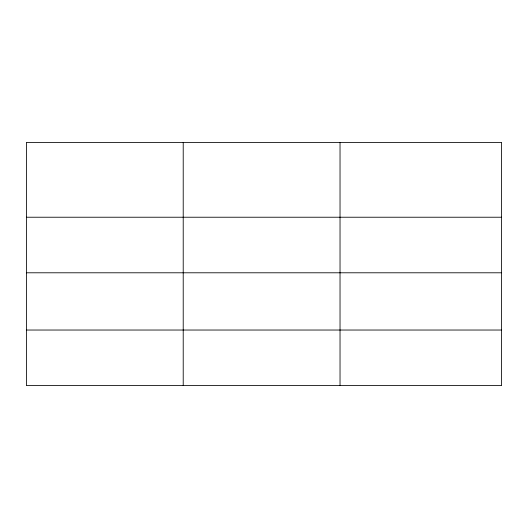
<?xml version="1.0" encoding="UTF-8"?>
<svg xmlns="http://www.w3.org/2000/svg" width="528" height="528" viewBox="0 0 528 528"><rect width="100%" height="100%" fill="white"/><g stroke="black" fill="none" stroke-linecap="round" stroke-linejoin="round"><path stroke-width="0.79" d="M501.6 272.791L501.6 142.408L26.4 142.408L26.4 385.592L501.6 385.592L501.6 272.791L26.4 272.791M26.4 217.226L501.6 217.226M26.4 330.033L501.6 330.033M340.032 142.408L340.032 385.592M183.216 142.408L183.216 385.592"/></g></svg>
